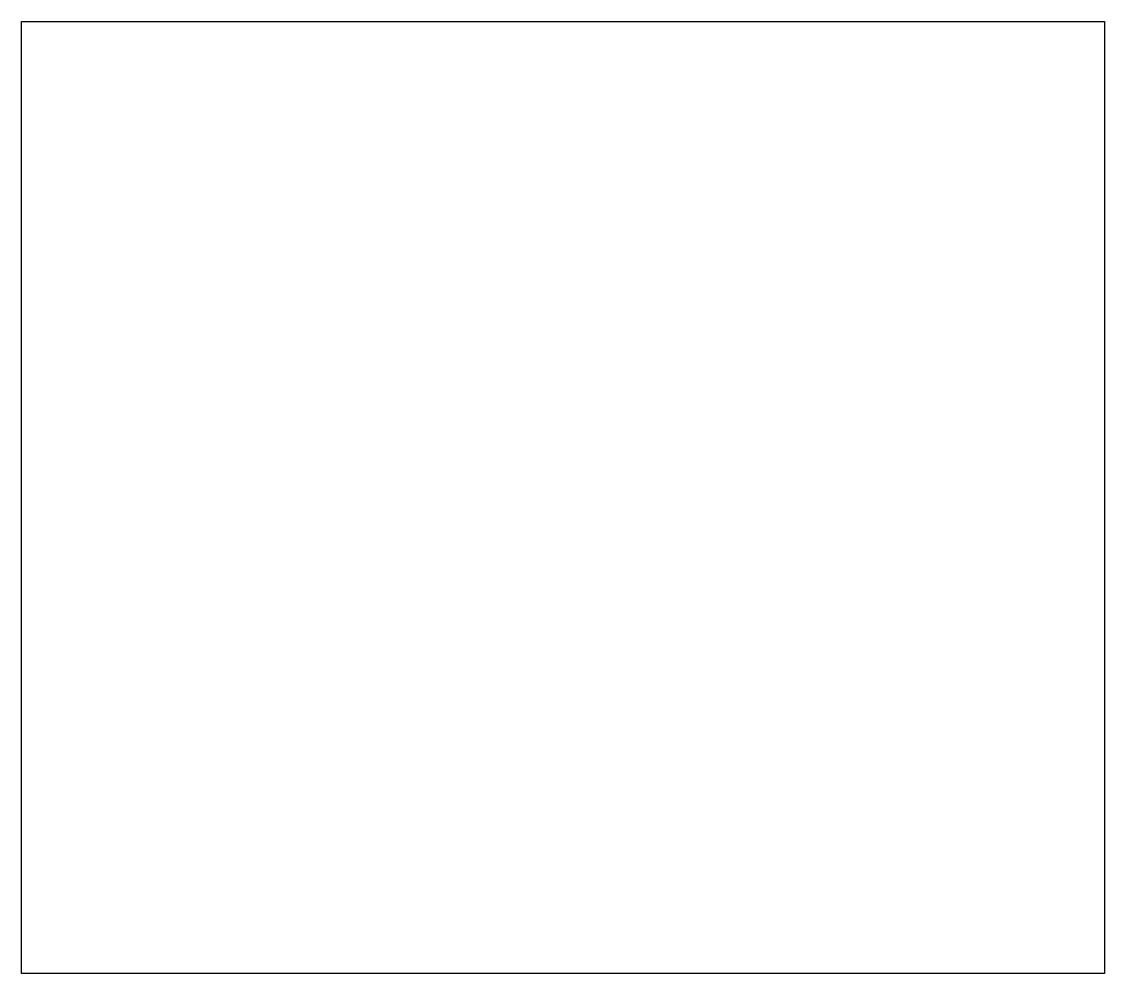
# Model space of a CAD drawing. Header units: millimetres. Extents: x 0 to 75, y 0 to 65.9.
import ezdxf

# ---------------------------------------------------------------- set-up
doc = ezdxf.new("R2010")
doc.units = ezdxf.units.MM
doc.layers.add('Layer_1', color=7, linetype='CONTINUOUS')

msp = doc.modelspace()

# ---------------------------------------------------------------- linework, layer by layer
at = {"layer": 'Layer_1', "color": 7}
msp.add_lwpolyline([(-0.000056, 65.905676), (74.999993, 65.905676), (74.999993, 0.000027), (-0.000056, 0.000027)], close=True, dxfattribs=at)

doc.saveas('drawing.dxf')
